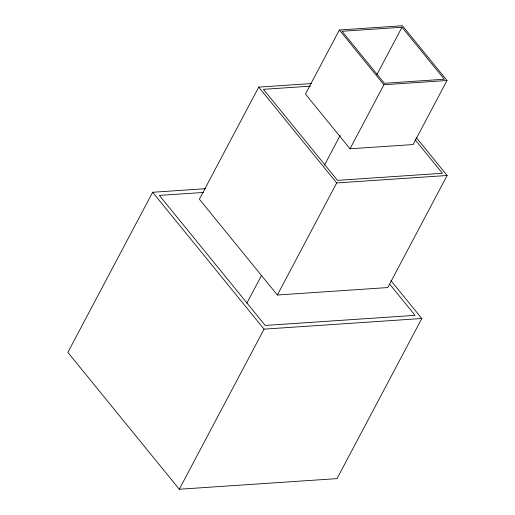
<?xml version="1.0" encoding="UTF-8"?>
<svg xmlns="http://www.w3.org/2000/svg" width="515" height="515" viewBox="0 0 515 515"><rect width="100%" height="100%" fill="white"/><g stroke="black" fill="none" stroke-linecap="round" stroke-linejoin="round"><path stroke-width="0.77" d="M205.491 188.702L152.646 192.262L67.871 352.369L179.278 489.25L337.029 478.615L421.804 318.508L390.911 280.559M311.53 83.559L258.717 87.119L199.376 199.189L277.36 295.005L387.789 287.563L447.129 175.493L416.236 137.537M339.359 30.005L305.447 94.045L350.013 148.796L413.114 144.548L447.02 80.501L402.46 25.75L339.359 30.005L383.92 84.756L447.02 80.501M246.872 303.103L261.523 275.435M324.373 165.276L340.151 135.471M376.826 74.765L401.996 27.224L444.329 79.239L384.383 83.282L342.05 31.267L401.996 27.224M350.013 148.796L383.92 84.756M277.36 295.005L336.701 182.934L447.129 175.493M179.278 489.25L264.053 329.143L421.804 318.508M310.674 86.14L263.429 89.327L337.512 180.353L442.417 173.285L415.019 139.617M203.451 192.449L159.373 195.417L265.212 325.454L415.077 315.354L389.752 284.248M258.717 87.119L336.701 182.934M152.646 192.262L264.053 329.143"/></g></svg>
